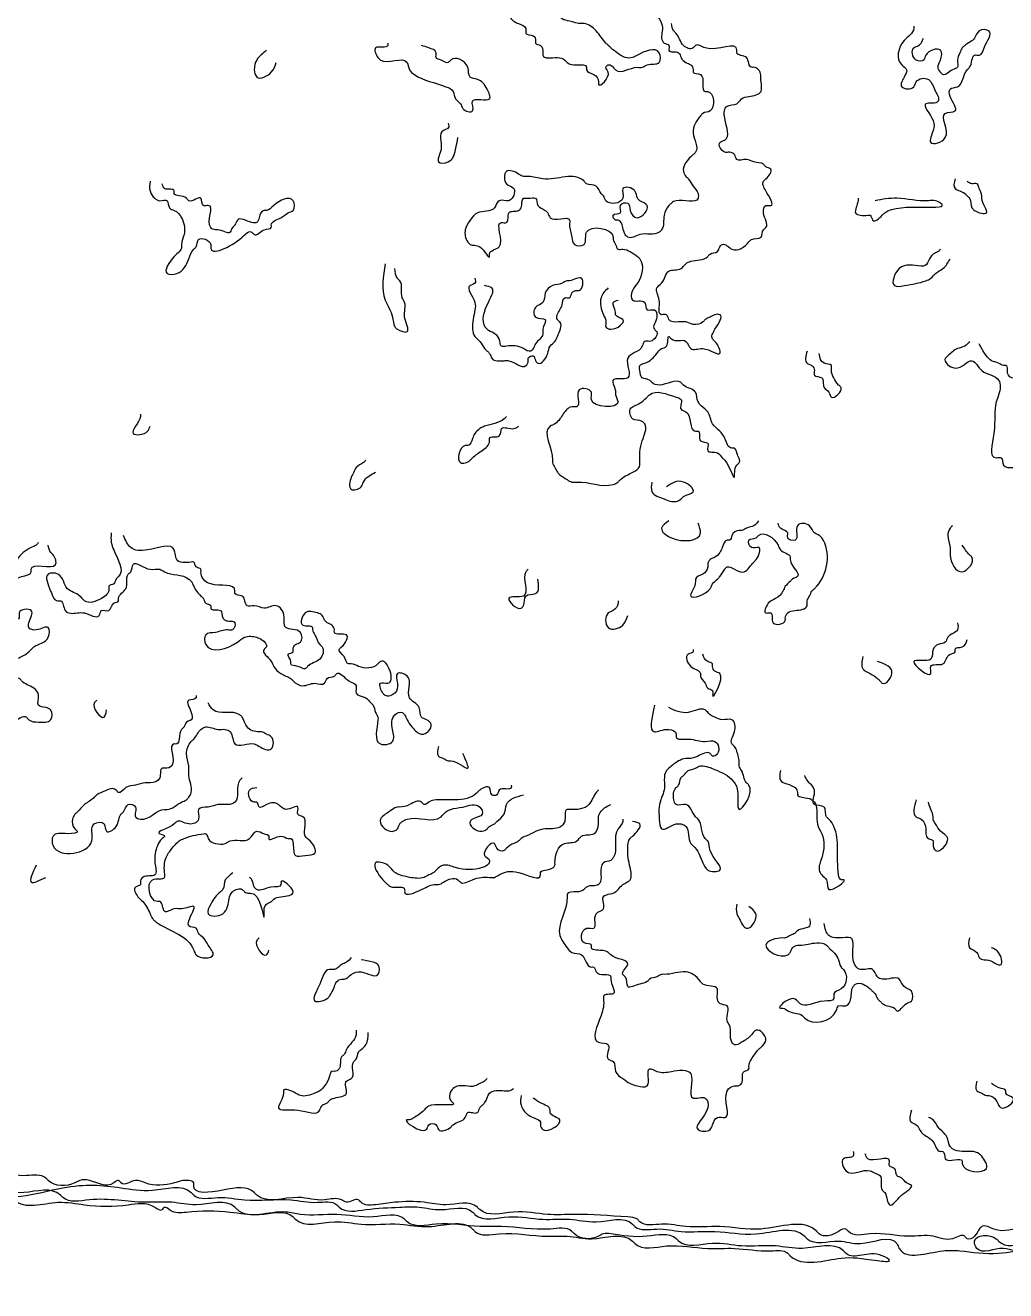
# Model space of a CAD drawing. Header units: metres. Extents: x 0 to 100, y 0 to 141.
# Drawn here: x 75.34 to 85.45, y 53.09 to 66.13 of the extents above; entities that cross this region are included whole.
import ezdxf

# ---------------------------------------------------------------- set-up
doc = ezdxf.new("R2010")
doc.units = ezdxf.units.M

msp = doc.modelspace()

# ---------------------------------------------------------------- linework, layer by layer
for points in [[(80.175, 66.725), (80.175, 66.6), (80.2, 66.525), (80.225, 66.3), (80.3, 66.3), (80.325, 66.25), (80.35, 66.2), (80.375, 66.175), (80.425, 66.15), (80.5, 66.1), (80.5, 66.05), (80.575, 66.025), (80.6, 65.975), (80.6, 65.95), (80.65, 65.925), (80.675, 65.85), (80.675, 65.825), (80.825, 65.8), (80.9, 65.775), (80.925, 65.75), (81.025, 65.725), (81.125, 65.7), (81.125, 65.675), (81.2, 65.625), (81.25, 65.55), (81.25, 65.525), (81.35, 65.65), (81.325, 65.7), (81.35, 65.725), (81.425, 65.675), (81.65, 65.7), (81.7, 65.7), (81.75, 65.725), (81.875, 65.75), (81.875, 65.85), (81.65, 65.825), (81.6, 65.8), (81.525, 65.8), (81.475, 65.825), (81.35, 65.925), (81.325, 65.95), (81.225, 66.075), (81.1, 66.15), (81.075, 66.15), (80.95, 66.175), (80.875, 66.2), (80.85, 66.225), (80.825, 66.275), (80.775, 66.35), (80.775, 66.375), (80.75, 66.45), (80.725, 66.5), (80.625, 66.5), (80.6, 66.4), (80.45, 66.425), (80.4, 66.425), (80.375, 66.6), (80.35, 66.65), (80.325, 66.675), (80.3, 66.7)], [(81.9, 66.35), (81.9, 66.325), (81.85, 66.3), (81.9, 66.15), (81.9, 66), (81.925, 65.95), (81.975, 65.925), (81.975, 65.875), (82.075, 65.85), (82.1, 65.8), (82.15, 65.75), (82.2, 65.725), (82.225, 65.675), (82.225, 65.65), (82.3, 65.625), (82.35, 65.45), (82.375, 65.45), (82.4, 65.25), (82.325, 65.225), (82.3, 65.2), (82.225, 65.025), (82.25, 64.825), (82.225, 64.8), (82.125, 64.625), (82.15, 64.575), (82.175, 64.55), (82.225, 64.475), (82.275, 64.4), (82.275, 64.35), (82.05, 64.325), (82, 64.3), (81.975, 64.275), (81.925, 64.175), (81.9, 64.025), (81.875, 64), (81.675, 63.975), (81.55, 63.95), (81.525, 63.975), (81.5, 64.05), (81.45, 64.125), (81.425, 64.125), (81.4, 64.175), (81.475, 64.2), (81.475, 64.275), (81.55, 64.3), (81.575, 64.225), (81.65, 64.15), (81.75, 64.275), (81.675, 64.325), (81.65, 64.35), (81.625, 64.425), (81.5, 64.45), (81.5, 64.35), (81.325, 64.325), (81.3, 64.375), (81.275, 64.4), (81.225, 64.475), (81.125, 64.5), (81.1, 64.525), (80.675, 64.55), (80.525, 64.575), (80.475, 64.575), (80.425, 64.6), (80.3, 64.625), (80.3, 64.5), (80.375, 64.45), (80.325, 64.325), (80.225, 64.325), (80.175, 64.25), (80, 64.2), (79.925, 64.125), (79.875, 64.025), (79.9, 63.9), (79.925, 63.875), (80.025, 63.85), (80.125, 63.75), (80.125, 63.775), (80.225, 63.85), (80.25, 64.1), (80.3, 64.1), (80.325, 64.2), (80.425, 64.225), (80.45, 64.25), (80.475, 64.35), (80.525, 64.35), (80.6, 64.35), (80.625, 64.275), (80.7, 64.225), (80.725, 64.2), (80.75, 64.15), (80.95, 64.125), (80.95, 64.075), (80.975, 63.95), (81, 63.875), (81.1, 63.875), (81.125, 64), (81.4, 63.95), (81.4, 63.925), (81.425, 63.875), (81.45, 63.825), (81.5, 63.825), (81.575, 63.8), (81.65, 63.75), (81.675, 63.725), (81.65, 63.475), (81.6, 63.4), (81.6, 63.3), (81.725, 63.275), (81.75, 63.2), (81.825, 63.2), (81.85, 63.125), (81.825, 63), (81.85, 62.975), (81.825, 62.9), (81.775, 62.875), (81.725, 62.875), (81.7, 62.825), (81.55, 62.7), (81.55, 62.5), (81.4, 62.475), (81.425, 62.35), (81.425, 62.325), (81.45, 62.25), (81.175, 62.275), (81.175, 62.35), (81.05, 62.375), (81.025, 62.2), (80.975, 62.2), (80.925, 62.175), (80.85, 62.075), (80.8, 62.025), (80.75, 62), (80.775, 61.65), (80.775, 61.625), (80.8, 61.575), (80.825, 61.525), (80.85, 61.5), (80.925, 61.45), (80.975, 61.425), (81.025, 61.425), (81.4, 61.4), (81.45, 61.425), (81.475, 61.45), (81.55, 61.5), (81.675, 61.6), (81.675, 61.625), (81.7, 61.85), (81.725, 62.025), (81.7, 62.05), (81.6, 62.075), (81.575, 62.125), (81.575, 62.175), (81.65, 62.225), (81.75, 62.3), (81.775, 62.325), (82.05, 62.3), (82.1, 62.275), (82.1, 62.175), (82.15, 62.15), (82.25, 61.95), (82.275, 61.95), (82.3, 61.85), (82.375, 61.825), (82.375, 61.75), (82.475, 61.725), (82.525, 61.675), (82.55, 61.65), (82.65, 61.475), (82.675, 61.6), (82.7, 61.625), (82.675, 61.725), (82.65, 61.775), (82.625, 61.775), (82.55, 61.875), (82.5, 61.95), (82.425, 62.025), (82.375, 62.15), (82.35, 62.175), (82.275, 62.25), (82.25, 62.35), (82.125, 62.425), (82.1, 62.45), (81.875, 62.425), (81.8, 62.45), (81.775, 62.475), (81.7, 62.5), (81.675, 62.575), (81.675, 62.625), (81.725, 62.65), (81.85, 62.75), (81.9, 62.8), (81.95, 62.825), (81.975, 62.925), (82, 62.9), (82.15, 62.875), (82.2, 62.8), (82.325, 62.8), (82.5, 62.75), (82.45, 62.875), (82.425, 62.9), (82.45, 63), (82.5, 63.15), (82.45, 63.15), (82.4, 63.125), (82.35, 63.1), (82.325, 63.075), (82.225, 63.05), (82.15, 63.075), (82.075, 63.075), (81.975, 63.1), (81.95, 63.15), (81.9, 63.15), (81.875, 63.3), (81.85, 63.425), (81.9, 63.475), (81.975, 63.6), (82.1, 63.625), (82.15, 63.675), (82.2, 63.7), (82.375, 63.75), (82.4, 63.775), (82.475, 63.8), (82.5, 63.85), (82.525, 63.875), (82.625, 63.825), (82.8, 63.9), (82.825, 63.925), (82.925, 63.95), (82.95, 64.025), (82.975, 64.05), (82.95, 64.2), (82.975, 64.275), (83.025, 64.275), (82.975, 64.425), (82.95, 64.525), (82.975, 64.55), (83.025, 64.65), (82.975, 64.675), (82.95, 64.7), (82.85, 64.725), (82.775, 64.75), (82.675, 64.75), (82.65, 64.8), (82.6, 64.825), (82.55, 64.825), (82.5, 64.925), (82.55, 64.95), (82.55, 65.175), (82.575, 65.3), (82.675, 65.325), (82.725, 65.375), (82.8, 65.4), (82.925, 65.45), (82.925, 65.55), (82.9, 65.675), (82.85, 65.7), (82.825, 65.7), (82.775, 65.8), (82.675, 65.85), (82.675, 65.875), (82.35, 65.9), (82.25, 65.925), (82.225, 65.9), (82.125, 65.925), (82.05, 66.05), (82.025, 66.075), (82, 66.15)], [(84.5, 66.125), (84.5, 66.1), (84.4, 65.975), (84.375, 65.725), (84.425, 65.675), (84.4, 65.6), (84.375, 65.5), (84.5, 65.5), (84.525, 65.55), (84.65, 65.575), (84.675, 65.55), (84.725, 65.45), (84.75, 65.4), (84.75, 65.35), (84.625, 65.325), (84.7, 65.15), (84.7, 65.05), (84.675, 64.925), (84.825, 64.975), (84.825, 65.225), (84.925, 65.25), (84.875, 65.4), (84.875, 65.475), (84.95, 65.5), (85.05, 65.675), (85.075, 65.7), (85.1, 65.775), (85.125, 65.825), (85.175, 65.825), (85.225, 65.9), (85.275, 66.075), (85.175, 66.075), (85.125, 66), (85.025, 65.925), (85, 65.9), (84.975, 65.85), (84.95, 65.775), (84.95, 65.7), (84.9, 65.675), (84.8, 65.625), (84.775, 65.65), (84.75, 65.7), (84.775, 65.775), (84.775, 65.875), (84.625, 65.825), (84.6, 65.775), (84.525, 65.775), (84.5, 65.9), (84.55, 65.925), (84.575, 65.95), (84.6, 66)], [(77.825, 65.875), (77.725, 65.775), (77.7, 65.675), (77.725, 65.6), (77.875, 65.65), (77.925, 65.75)], [(79.075, 65.95), (79.075, 65.925), (78.95, 65.9), (78.975, 65.8), (79, 65.775), (79.275, 65.75), (79.3, 65.675), (79.35, 65.625), (79.675, 65.5), (79.75, 65.45), (79.775, 65.375), (79.825, 65.325), (79.85, 65.275), (79.95, 65.25), (79.95, 65.35), (80.125, 65.375), (80.1, 65.475), (80, 65.575), (79.925, 65.6), (79.9, 65.7), (79.725, 65.775), (79.7, 65.75), (79.625, 65.775), (79.575, 65.8), (79.575, 65.85), (79.5, 65.9), (79.425, 65.925)], [(79.7, 65.125), (79.7, 65.075), (79.65, 65.05), (79.625, 64.85), (79.6, 64.725), (79.7, 64.725), (79.775, 64.85), (79.8, 64.975)], [(76.625, 64.525), (76.625, 64.425), (76.675, 64.35), (76.725, 64.325), (76.8, 64.325), (76.825, 64.25), (76.875, 64.225), (76.95, 64.15), (76.975, 63.975), (76.95, 63.875), (76.95, 63.85), (76.875, 63.75), (76.8, 63.575), (76.9, 63.575), (77.025, 63.725), (77.075, 63.825), (77.1, 63.85), (77.125, 63.925), (77.25, 63.875), (77.25, 63.85), (77.575, 63.95), (77.675, 64), (77.7, 63.975), (77.8, 64.025), (77.875, 64.05), (77.875, 64.075), (77.975, 64.15), (78.05, 64.2), (78.1, 64.225), (78.1, 64.325), (77.9, 64.275), (77.825, 64.225), (77.8, 64.225), (77.75, 64.15), (77.725, 64.1), (77.675, 64.1), (77.525, 64.125), (77.5, 64.075), (77.475, 64.05), (77.45, 64), (77.325, 64.025), (77.3, 64.025), (77.25, 64.05), (77.225, 64.275), (77.175, 64.275), (77.15, 64.35), (77.025, 64.325), (77, 64.35), (76.925, 64.375), (76.875, 64.4), (76.875, 64.425), (76.775, 64.45), (76.75, 64.5)], [(84.925, 64.55), (84.925, 64.45), (84.975, 64.425), (85.025, 64.4), (85.05, 64.375), (85.075, 64.35), (85.1, 64.25), (85.125, 64.225), (85.25, 64.2), (85.2, 64.35), (85.2, 64.375), (85.175, 64.45), (85.15, 64.5), (85.1, 64.5), (85.05, 64.525)], [(83.925, 64.35), (83.925, 64.325), (83.9, 64.2), (84.025, 64.175), (84.05, 64.175), (84.075, 64.125), (84.175, 64.175), (84.2, 64.2), (84.775, 64.3), (84.725, 64.325), (84.65, 64.325), (84.325, 64.35), (84.1, 64.325)], [(84.775, 63.825), (84.75, 63.8), (84.7, 63.775), (84.6, 63.65), (84.575, 63.65), (84.35, 63.625), (84.3, 63.45), (84.4, 63.45), (84.625, 63.5), (84.675, 63.525), (84.725, 63.575), (84.8, 63.625), (84.875, 63.725)], [(79.05, 63.675), (79.05, 63.3), (79.125, 63.125), (79.15, 63.025), (79.175, 63), (79.275, 62.975), (79.25, 63.125), (79.25, 63.275), (79.225, 63.325), (79.2, 63.5), (79.175, 63.525), (79.15, 63.625)], [(79.975, 63.525), (79.975, 63.475), (79.925, 63.45), (79.975, 63.275), (79.975, 63.2), (79.95, 63), (79.975, 62.925), (80.025, 62.875), (80.075, 62.8), (80.1, 62.775), (80.125, 62.75), (80.15, 62.7), (80.275, 62.675), (80.325, 62.675), (80.5, 62.625), (80.525, 62.675), (80.525, 62.7), (80.575, 62.725), (80.6, 62.675), (80.625, 62.65), (80.725, 62.75), (80.75, 62.825), (80.8, 62.875), (80.825, 62.925), (80.85, 63.075), (80.825, 63.1), (80.85, 63.2), (80.875, 63.25), (80.9, 63.325), (80.95, 63.325), (80.975, 63.375), (81.025, 63.4), (81.05, 63.4), (81.075, 63.525), (80.95, 63.5), (80.925, 63.5), (80.875, 63.475), (80.775, 63.45), (80.7, 63.375), (80.675, 63.275), (80.6, 63.225), (80.6, 63.125), (80.7, 63.1), (80.675, 63), (80.675, 62.95), (80.6, 62.85), (80.575, 62.8), (80.55, 62.775), (80.475, 62.8), (80.3, 62.825), (80.25, 62.825), (80.225, 62.9), (80.1, 63), (80.1, 63.25), (80.15, 63.425), (80.075, 63.45)], [(81.35, 63.425), (81.3, 63.375), (81.275, 63.325), (81.3, 63.15), (81.325, 63.075), (81.325, 63.025), (81.375, 63), (81.5, 63.1), (81.425, 63.15), (81.425, 63.175), (81.4, 63.275), (81.45, 63.3)], [(85.075, 62.875), (85.025, 62.825), (84.95, 62.8), (84.85, 62.725), (84.825, 62.7), (84.925, 62.6), (85.1, 62.675), (85.2, 62.575), (85.3, 62.525), (85.375, 62.475), (85.375, 62.325), (85.35, 62.25), (85.325, 61.925), (85.35, 61.675), (85.4, 61.675), (85.425, 61.6), (85.525, 61.575), (85.55, 61.575), (85.725, 61.55), (85.85, 61.525), (85.85, 61.575), (85.95, 61.6), (86.05, 61.625), (86.075, 61.675), (86.1, 61.675), (86.3, 61.725), (86.25, 61.825), (86.225, 61.85), (86.2, 62.3), (86.125, 62.425), (86.1, 62.425), (85.975, 62.525), (85.75, 62.55), (85.575, 62.525), (85.55, 62.5), (85.475, 62.525), (85.45, 62.625), (85.425, 62.625), (85.375, 62.65), (85.3, 62.675), (85.25, 62.725), (85.2, 62.8), (85.175, 62.85)], [(83.4, 62.775), (83.4, 62.65), (83.45, 62.625), (83.475, 62.575), (83.475, 62.525), (83.55, 62.5), (83.575, 62.4), (83.625, 62.35), (83.65, 62.3), (83.75, 62.4), (83.725, 62.425), (83.675, 62.5), (83.65, 62.575), (83.65, 62.625), (83.575, 62.65), (83.525, 62.75)], [(76.525, 62.125), (76.525, 62.1), (76.45, 61.925), (76.6, 61.95), (76.625, 62)], [(80.3, 62.1), (80.275, 62.075), (80.075, 62), (80.025, 61.975), (79.975, 61.925), (79.95, 61.875), (79.9, 61.8), (79.875, 61.8), (79.825, 61.625), (79.925, 61.65), (79.95, 61.675), (80.05, 61.75), (80.125, 61.85), (80.125, 61.875), (80.225, 61.9), (80.25, 61.975), (80.375, 61.975), (80.425, 62)], [(78.85, 61.65), (78.825, 61.625), (78.75, 61.575), (78.725, 61.525), (78.7, 61.475), (78.7, 61.35), (78.8, 61.375), (78.825, 61.425), (78.95, 61.525)], [(81.8, 61.425), (81.8, 61.325), (81.925, 61.25), (82.05, 61.225), (82.1, 61.25), (82.125, 61.275), (82.225, 61.325), (82.125, 61.425), (81.95, 61.375)], [(81.975, 61.025), (81.9, 60.95), (82, 60.85), (82.3, 60.9), (82.275, 61)], [(82.9, 61.025), (82.85, 60.975), (82.775, 60.95), (82.725, 60.925), (82.7, 60.925), (82.625, 60.875), (82.6, 60.825), (82.575, 60.825), (82.525, 60.75), (82.5, 60.7), (82.45, 60.65), (82.4, 60.625), (82.375, 60.575), (82.375, 60.55), (82.325, 60.475), (82.25, 60.425), (82.25, 60.4), (82.2, 60.25), (82.4, 60.325), (82.425, 60.375), (82.475, 60.425), (82.5, 60.45), (82.55, 60.525), (82.575, 60.55), (82.65, 60.525), (82.75, 60.5), (82.85, 60.6), (82.875, 60.625), (82.9, 60.75), (82.825, 60.75), (82.8, 60.825), (82.875, 60.85), (82.9, 60.875), (83.1, 60.775), (83.125, 60.725), (83.225, 60.65), (83.225, 60.625), (83.3, 60.45), (83.25, 60.425), (83.225, 60.4), (83.175, 60.35), (83.15, 60.3), (83.075, 60.225), (83, 60.175), (82.975, 60.075), (83.025, 60.075), (83.05, 59.975), (83.175, 60), (83.175, 60.025), (83.2, 60.075), (83.275, 60.1), (83.4, 60.15), (83.4, 60.2), (83.425, 60.25), (83.45, 60.3), (83.475, 60.325), (83.5, 60.35), (83.55, 60.85), (83.525, 60.875), (83.475, 60.9), (83.425, 60.975), (83.3, 60.975), (83.275, 60.825), (83.2, 60.85), (83.2, 60.9), (83.125, 60.95), (83.1, 61)], [(84.9, 60.975), (84.875, 60.95), (84.85, 60.875), (84.875, 60.75), (84.875, 60.675), (85, 60.5), (85.1, 60.65), (85.075, 60.675), (85, 60.775)], [(75.475, 60.8), (75.45, 60.775), (75.4, 60.75), (75.25, 60.625), (75.2, 60.575), (75.1, 60.55), (75.15, 60.45), (75.175, 60.425), (75.3, 60.45), (75.4, 60.5), (75.4, 60.525), (75.65, 60.575), (75.625, 60.675), (75.6, 60.7), (75.575, 60.775)], [(76.225, 60.9), (76.225, 60.8), (76.25, 60.725), (76.3, 60.45), (76.275, 60.425), (76.25, 60.375), (76.2, 60.35), (76.2, 60.325), (76.125, 60.225), (75.95, 60.2), (75.9, 60.25), (75.775, 60.325), (75.675, 60.475), (75.575, 60.475), (75.6, 60.3), (75.675, 60.2), (75.7, 60.2), (75.75, 60.1), (75.875, 60.075), (75.95, 60.075), (76.1, 60.05), (76.125, 60.1), (76.2, 60.1), (76.25, 60.175), (76.3, 60.2), (76.3, 60.225), (76.375, 60.325), (76.4, 60.475), (76.425, 60.5), (76.45, 60.575), (76.625, 60.525), (76.725, 60.525), (76.775, 60.5), (77.025, 60.425), (77.05, 60.4), (77.075, 60.35), (77.15, 60.25), (77.175, 60.225), (77.2, 60.175), (77.25, 60.15), (77.25, 60.125), (77.35, 60.1), (77.375, 60.025), (77.4, 60), (77.5, 59.975), (77.475, 59.9), (77.425, 59.9), (77.3, 59.875), (77.2, 59.85), (77.2, 59.75), (77.525, 59.775), (77.6, 59.825), (77.725, 59.825), (77.775, 59.8), (77.825, 59.725), (77.8, 59.7), (77.875, 59.575), (77.9, 59.525), (77.975, 59.45), (78.025, 59.425), (78.075, 59.4), (78.1, 59.375), (78.2, 59.325), (78.325, 59.35), (78.425, 59.35), (78.45, 59.4), (78.525, 59.425), (78.55, 59.45), (78.675, 59.375), (78.75, 59.325), (78.75, 59.25), (78.85, 59.2), (78.9, 59.15), (78.925, 59.125), (78.95, 59.05), (78.975, 59), (78.975, 58.975), (79, 58.725), (79.125, 58.75), (79.125, 58.875), (79.15, 59.025), (79.225, 59.05), (79.25, 59.025), (79.275, 58.975), (79.325, 58.9), (79.375, 58.85), (79.425, 58.825), (79.525, 58.925), (79.475, 58.975), (79.425, 59), (79.4, 59.1), (79.3, 59.2), (79.275, 59.425), (79.175, 59.45), (79.175, 59.35), (79.15, 59.25), (79.05, 59.225), (79.025, 59.25), (79, 59.3), (79, 59.35), (79.075, 59.35), (79.1, 59.475), (79, 59.575), (78.975, 59.55), (78.775, 59.525), (78.7, 59.55), (78.675, 59.55), (78.625, 59.625), (78.575, 59.7), (78.6, 59.725), (78.65, 59.85), (78.525, 59.875), (78.525, 59.9), (78.5, 59.95), (78.45, 59.975), (78.425, 60), (78.4, 60.05), (78.35, 60.075), (78.225, 60.075), (78.2, 59.95), (78.3, 59.925), (78.3, 59.9), (78.325, 59.85), (78.375, 59.75), (78.4, 59.725), (78.375, 59.6), (78.25, 59.525), (78.225, 59.5), (78.15, 59.525), (78.075, 59.55), (78.075, 59.575), (78.05, 59.65), (78.1, 59.675), (78.1, 59.7), (78.125, 59.75), (78.175, 59.775), (78.175, 59.875), (78.025, 59.925), (78, 60.075), (77.925, 60.15), (77.8, 60.125), (77.7, 60.15), (77.625, 60.15), (77.575, 60.25), (77.5, 60.275), (77.5, 60.3), (77.25, 60.375), (77.15, 60.5), (77.15, 60.525), (77.1, 60.55), (77.075, 60.6), (77.05, 60.6), (76.9, 60.625), (76.875, 60.725), (76.6, 60.725), (76.425, 60.75), (76.35, 60.875)], [(80.525, 60.525), (80.5, 60.5), (80.475, 60.25), (80.325, 60.225), (80.45, 60.125), (80.475, 60.15), (80.5, 60.25), (80.6, 60.275), (80.625, 60.425)], [(81.45, 60.2), (81.45, 60.175), (81.4, 60.1), (81.35, 60.075), (81.35, 59.925), (81.5, 59.95), (81.55, 60.05)], [(74.925, 60.125), (74.925, 60.025), (74.95, 59.925), (74.9, 59.9), (74.9, 59.7), (74.85, 59.675), (74.825, 59.625), (74.825, 59.4), (74.875, 59.375), (74.9, 59.3), (74.875, 59.275), (74.85, 59.225), (74.725, 59.075), (74.725, 59.05), (74.65, 59.025), (74.8, 58.925), (74.975, 59.1), (75.1, 59.075), (75.05, 58.925), (74.975, 58.8), (74.95, 58.8), (74.85, 58.75), (74.825, 58.65), (74.8, 58.625), (74.625, 58.6), (74.575, 58.475), (74.625, 58.475), (74.65, 58.4), (74.825, 58.475), (74.875, 58.475), (74.925, 58.55), (74.975, 58.575), (74.975, 58.625), (75.025, 58.65), (75.125, 58.725), (75.175, 58.8), (75.175, 58.85), (75.225, 58.95), (75.35, 59), (75.375, 58.975), (75.475, 58.95), (75.6, 58.975), (75.6, 59.075), (75.55, 59.1), (75.475, 59.125), (75.475, 59.225), (75.425, 59.3), (75.3, 59.375), (75.275, 59.4), (75.175, 59.425), (75.225, 59.525), (75.225, 59.55), (75.25, 59.6), (75.3, 59.625), (75.4, 59.7), (75.425, 59.725), (75.475, 59.75), (75.575, 59.825), (75.575, 59.925), (75.45, 59.9), (75.375, 59.925), (75.375, 59.975), (75.4, 60.1), (75.275, 60.075), (75.275, 60.025), (75.225, 60), (75.15, 59.975), (75.125, 60), (75.075, 60.05), (75.05, 60.1)], [(84.95, 59.975), (84.95, 59.9), (84.85, 59.825), (84.825, 59.775), (84.75, 59.75), (84.7, 59.7), (84.675, 59.6), (84.5, 59.575), (84.675, 59.45), (84.675, 59.525), (84.8, 59.55), (84.875, 59.65), (84.925, 59.675), (84.925, 59.7), (85, 59.725), (85.05, 59.8)], [(82.225, 59.7), (82.225, 59.675), (82.175, 59.65), (82.2, 59.525), (82.3, 59.45), (82.3, 59.425), (82.35, 59.35), (82.375, 59.3), (82.425, 59.275), (82.425, 59.225), (82.5, 59.45), (82.45, 59.475), (82.425, 59.525), (82.425, 59.55), (82.375, 59.575), (82.325, 59.65)], [(83.975, 59.625), (83.975, 59.5), (84.05, 59.45), (84.125, 59.4), (84.15, 59.375), (84.175, 59.35), (84.275, 59.45), (84.125, 59.575)], [(77.1, 59.225), (77.1, 59.2), (77.025, 59.175), (77.05, 59.05), (77.05, 58.975), (77, 58.95), (76.975, 58.9), (76.95, 58.875), (76.925, 58.775), (76.9, 58.725), (76.875, 58.725), (76.85, 58.5), (76.775, 58.475), (76.75, 58.475), (76.725, 58.375), (76.625, 58.325), (76.575, 58.325), (76.475, 58.3), (76.375, 58.275), (76.3, 58.225), (76.275, 58.25), (76.125, 58.225), (76.075, 58.2), (76.05, 58.175), (75.95, 58.1), (75.875, 58.025), (75.85, 58), (75.825, 57.95), (75.85, 57.85), (75.875, 57.825), (75.775, 57.8), (75.625, 57.775), (75.625, 57.675), (76.025, 57.725), (76.05, 57.9), (76.15, 57.9), (76.175, 57.825), (76.275, 57.875), (76.325, 58), (76.35, 58.025), (76.4, 58.1), (76.475, 58.075), (76.475, 57.975), (76.525, 57.95), (76.775, 58.05), (76.8, 58.05), (76.95, 58.125), (77, 58.15), (77.025, 58.175), (77.05, 58.225), (77.025, 58.4), (77.025, 58.5), (77, 58.625), (77.05, 58.75), (77.075, 58.775), (77.15, 58.875), (77.2, 58.9), (77.325, 58.875), (77.4, 58.875), (77.45, 58.85), (77.5, 58.725), (77.7, 58.725), (77.75, 58.7), (77.875, 58.675), (77.875, 58.8), (77.825, 58.825), (77.775, 58.85), (77.75, 58.85), (77.625, 58.9), (77.575, 59), (77.55, 59.025), (77.275, 59.075), (77.225, 59.15)], [(76.075, 59.175), (76.05, 59.15), (76.15, 59), (76.175, 59.075)], [(81.825, 59.125), (81.825, 58.85), (81.975, 58.875), (82.05, 58.825), (82.05, 58.8), (82.175, 58.775), (82.35, 58.75), (82.45, 58.75), (82.475, 58.625), (82.425, 58.6), (82.4, 58.625), (82.275, 58.6), (82.175, 58.575), (82.15, 58.575), (82.075, 58.55), (81.975, 58.475), (81.95, 58.45), (81.925, 58.25), (81.9, 58.175), (81.875, 58.075), (81.875, 57.95), (81.9, 57.85), (82.05, 57.9), (82.1, 57.9), (82.15, 57.875), (82.2, 57.7), (82.225, 57.675), (82.325, 57.5), (82.375, 57.425), (82.5, 57.425), (82.4, 57.625), (82.375, 57.725), (82.35, 57.75), (82.275, 57.95), (82.25, 57.975), (82.15, 58.1), (82.05, 58.1), (82.025, 58.15), (82.05, 58.275), (82.075, 58.3), (82.1, 58.375), (82.125, 58.4), (82.175, 58.45), (82.25, 58.475), (82.3, 58.5), (82.325, 58.5), (82.475, 58.45), (82.575, 58.4), (82.65, 58.325), (82.675, 58.275), (82.7, 58.05), (82.8, 58.3), (82.775, 58.325), (82.725, 58.45), (82.7, 58.5), (82.7, 58.525), (82.675, 58.65), (82.65, 58.7), (82.625, 58.725), (82.65, 58.85), (82.625, 58.975), (82.525, 58.975), (82.45, 59), (82.4, 59.025), (82.35, 59.075), (82.175, 59.05), (81.975, 59.1)], [(79.6, 58.7), (79.6, 58.6), (79.65, 58.575), (79.7, 58.55), (79.725, 58.55), (79.9, 58.475), (79.85, 58.625)], [(83.125, 58.45), (83.125, 58.35), (83.275, 58.275), (83.3, 58.225), (83.3, 58.2), (83.35, 58.175), (83.45, 58.15), (83.475, 58.125), (83.5, 57.95), (83.525, 57.85), (83.55, 57.8), (83.55, 57.55), (83.525, 57.425), (83.55, 57.375), (83.6, 57.325), (83.625, 57.225), (83.775, 57.325), (83.75, 57.325), (83.725, 57.375), (83.675, 57.875), (83.625, 57.95), (83.6, 57.975), (83.575, 58.075), (83.475, 58.1), (83.475, 58.25), (83.4, 58.35), (83.375, 58.4)], [(77.575, 58.375), (77.55, 58.35), (77.5, 58.125), (77.425, 58.1), (77.325, 58.1), (77.225, 58.075), (77.125, 58.05), (77.125, 57.95), (77.025, 57.9), (76.9, 57.925), (76.875, 57.9), (76.725, 57.8), (76.775, 57.775), (76.75, 57.75), (76.7, 57.675), (76.675, 57.5), (76.675, 57.375), (76.55, 57.35), (76.525, 57.3), (76.525, 57.275), (76.475, 57.25), (76.5, 57.15), (76.55, 57.1), (76.625, 56.975), (76.65, 56.925), (76.675, 56.9), (76.75, 56.85), (76.975, 56.725), (77.05, 56.65), (77.075, 56.6), (77.1, 56.55), (77.275, 56.55), (77.225, 56.65), (77.175, 56.725), (77.125, 56.775), (77.1, 56.825), (77.025, 56.85), (77.025, 56.9), (77.075, 57.05), (76.95, 57.025), (76.875, 57.025), (76.775, 57), (76.725, 57.1), (76.7, 57.1), (76.65, 57.325), (76.775, 57.35), (76.775, 57.4), (76.8, 57.575), (76.875, 57.675), (76.925, 57.725), (76.975, 57.75), (77.175, 57.8), (77.2, 57.8), (77.225, 57.75), (77.3, 57.7), (77.4, 57.7), (77.45, 57.725), (77.65, 57.75), (77.725, 57.825), (77.8, 57.8), (77.85, 57.775), (77.85, 57.75), (77.975, 57.775), (78.05, 57.75), (78.075, 57.75), (78.1, 57.7), (78.125, 57.575), (78.225, 57.575), (78.325, 57.6), (78.275, 57.725), (78.225, 57.775), (78.2, 57.975), (78.15, 58), (78.15, 58.075), (78.025, 58.05), (77.95, 58.1), (77.825, 58.1), (77.75, 58.075), (77.725, 58.125), (77.7, 58.125), (77.65, 58.25), (77.725, 58.275)], [(81.25, 58.25), (81.225, 58.225), (81.15, 58.1), (80.95, 58.05), (80.925, 58.05), (80.9, 57.925), (80.775, 57.85), (80.7, 57.85), (80.5, 57.775), (80.45, 57.75), (80.425, 57.725), (80.375, 57.7), (80.3, 57.65), (80.275, 57.625), (80.2, 57.65), (80.175, 57.7), (80.075, 57.575), (80.125, 57.525), (80.1, 57.475), (80.05, 57.45), (79.775, 57.45), (79.65, 57.475), (79.575, 57.425), (79.55, 57.4), (79.5, 57.375), (79.45, 57.35), (79.3, 57.35), (79.2, 57.375), (79.15, 57.4), (79.075, 57.475), (78.95, 57.5), (79.025, 57.325), (79.05, 57.3), (79.075, 57.275), (79.125, 57.25), (79.25, 57.225), (79.25, 57.2), (79.425, 57.225), (79.575, 57.275), (79.6, 57.275), (79.65, 57.3), (79.8, 57.325), (79.825, 57.3), (79.95, 57.325), (80.125, 57.35), (80.175, 57.35), (80.225, 57.375), (80.425, 57.4), (80.65, 57.375), (80.65, 57.4), (80.7, 57.425), (80.8, 57.475), (80.8, 57.5), (80.9, 57.7), (81.025, 57.725), (81.075, 57.775), (81.2, 57.8), (81.25, 57.9), (81.25, 57.975), (81.325, 58.075), (81.375, 58.1)], [(80.35, 58.3), (80.35, 58.275), (80.225, 58.25), (80.2, 58.2), (80.15, 58.2), (80.125, 58.275), (80.025, 58.25), (80, 58.225), (79.925, 58.175), (79.675, 58.15), (79.6, 58.15), (79.5, 58.125), (79.45, 58.1), (79.425, 58.125), (79.3, 58.1), (79.2, 58.075), (79.175, 58.075), (79.125, 58.05), (79.05, 58), (79, 57.95), (79.1, 57.825), (79.175, 57.85), (79.2, 57.9), (79.225, 57.925), (79.275, 57.95), (79.625, 57.975), (79.675, 58.025), (79.725, 58.05), (79.85, 58.075), (80.025, 58.075), (80.05, 58), (79.95, 57.95), (79.925, 57.925), (80.025, 57.825), (80.1, 57.85), (80.125, 57.875), (80.175, 57.9), (80.2, 57.925), (80.275, 58), (80.3, 58.1), (80.475, 58.2)], [(84.525, 58.15), (84.525, 57.975), (84.575, 57.95), (84.625, 57.85), (84.625, 57.8), (84.65, 57.75), (84.7, 57.725), (84.7, 57.7), (84.725, 57.625), (84.85, 57.75), (84.775, 57.825), (84.725, 57.9), (84.7, 57.95), (84.7, 57.975), (84.675, 58.05), (84.65, 58.125)], [(81.5, 57.95), (81.5, 57.925), (81.45, 57.85), (81.4, 57.55), (81.375, 57.525), (81.3, 57.5), (81.275, 57.45), (81.275, 57.35), (81.25, 57.275), (81.125, 57.25), (81.1, 57.225), (81.025, 57.2), (80.925, 57.175), (80.925, 57.15), (80.85, 56.75), (80.925, 56.625), (80.975, 56.575), (81.075, 56.55), (81.175, 56.425), (81.2, 56.425), (81.225, 56.375), (81.375, 56.325), (81.375, 56.3), (81.4, 56.15), (81.3, 56.125), (81.3, 56.1), (81.275, 55.925), (81.25, 55.65), (81.35, 55.625), (81.35, 55.475), (81.4, 55.45), (81.425, 55.35), (81.5, 55.275), (81.575, 55.225), (81.65, 55.2), (81.75, 55.2), (81.775, 55.375), (81.85, 55.35), (82, 55.35), (82.2, 55.325), (82.225, 55.075), (82.35, 55.075), (82.375, 54.975), (82.275, 54.75), (82.4, 54.75), (82.425, 54.8), (82.475, 54.875), (82.55, 54.875), (82.575, 55.15), (82.65, 55.2), (82.675, 55.2), (82.725, 55.225), (82.75, 55.35), (82.8, 55.375), (82.8, 55.4), (82.825, 55.475), (82.9, 55.575), (82.925, 55.6), (82.975, 55.675), (82.875, 55.775), (82.825, 55.725), (82.725, 55.65), (82.65, 55.625), (82.625, 55.65), (82.6, 55.825), (82.575, 55.875), (82.575, 56.025), (82.5, 56.05), (82.475, 56.15), (82.475, 56.2), (82.325, 56.25), (82.3, 56.275), (82.225, 56.35), (82.15, 56.375), (81.925, 56.35), (81.9, 56.35), (81.85, 56.325), (81.775, 56.3), (81.75, 56.275), (81.675, 56.25), (81.55, 56.225), (81.525, 56.325), (81.5, 56.35), (81.55, 56.45), (81.375, 56.55), (81.35, 56.575), (81.225, 56.6), (81.175, 56.625), (81.175, 56.65), (81.1, 56.675), (81.125, 56.825), (81.2, 56.825), (81.225, 56.975), (81.3, 57.025), (81.3, 57.15), (81.35, 57.175), (81.425, 57.2), (81.45, 57.225), (81.5, 57.275), (81.575, 57.325), (81.575, 57.45), (81.55, 57.65), (81.575, 57.75), (81.6, 57.775), (81.675, 57.9), (81.6, 57.925)], [(75.45, 57.475), (75.4, 57.3), (75.55, 57.35)], [(77.475, 57.4), (77.425, 57.35), (77.4, 57.325), (77.375, 57.225), (77.35, 57.2), (77.25, 57.075), (77.225, 56.975), (77.375, 56.975), (77.425, 57.05), (77.475, 57.2), (77.575, 57.225), (77.6, 57.2), (77.7, 57.175), (77.8, 56.95), (77.8, 56.975), (77.825, 57.075), (77.875, 57.1), (77.9, 57.125), (77.975, 57.15), (78.1, 57.2), (77.975, 57.3), (77.975, 57.275), (77.875, 57.25), (77.725, 57.225), (77.7, 57.25), (77.675, 57.325), (77.65, 57.35)], [(82.675, 57.075), (82.675, 56.975), (82.7, 56.925), (82.775, 56.825), (82.875, 56.95), (82.8, 57.05)], [(66.15, 56.875), (66.125, 56.85), (66.15, 56.65), (66.175, 56.375), (66.175, 56.275), (66.275, 56.125), (66.25, 55.95), (66.275, 55.925), (66.3, 55.725), (66.325, 55.575), (66.325, 55.425), (66.35, 55.275), (66.375, 55.075), (66.4, 55.05), (66.425, 54.9), (66.45, 54.7), (66.45, 54.425), (66.5, 54.4), (66.525, 54.225), (66.525, 54), (66.55, 53.825), (66.575, 53.525), (66.6, 53.5), (66.625, 53.275), (66.65, 53), (66.65, 52.725), (66.675, 52.4), (66.7, 52.025), (66.725, 52), (66.75, 51.525), (66.775, 51.45), (66.775, 51.275), (66.8, 51.075), (66.825, 50.875), (66.85, 50.85), (66.875, 50.625), (66.9, 50.475), (66.9, 50.45), (66.95, 50.425), (66.975, 50.35), (66.95, 50.325), (66.975, 50.15), (67, 49.825), (67, 49.625), (67.025, 49.2), (67.05, 48.85), (67.075, 48.825), (67.1, 48.325), (67.125, 47.675), (67.125, 47.1), (67.15, 47.05), (67.125, 47), (67.15, 46.975), (67.175, 46.45), (67.2, 46.1), (67.2, 45.8), (67.225, 45.375), (67.25, 44.95), (67.275, 44.925), (67.3, 44.4), (67.325, 44.05), (67.325, 43.775), (67.35, 43.4), (67.4, 43.3), (67.425, 43.3), (67.4, 43.425), (67.375, 43.475), (67.375, 43.775), (67.35, 44.1), (67.325, 44.425), (67.3, 44.45), (67.275, 44.975), (67.25, 45.4), (67.25, 45.8), (67.225, 46.2), (67.2, 46.55), (67.175, 46.575), (67.15, 47.125), (67.125, 47.725), (67.125, 48.35), (67.1, 48.85), (67.075, 49.2), (67.05, 49.225), (67.025, 49.65), (67, 49.875), (67, 50.225), (66.975, 50.275), (67, 50.375), (67.025, 50.4), (67.175, 50.375), (67.575, 50.35), (67.675, 50.35), (67.775, 50.325), (67.775, 50.275), (67.75, 50.275), (67.775, 50.225), (67.7, 50.125), (67.675, 50.1), (67.625, 50.025), (67.6, 49.975), (67.6, 49.925), (67.575, 49.8), (67.55, 49.25), (67.525, 49.225), (67.5, 48.6), (67.475, 47.85), (67.475, 47.55), (67.45, 47.425), (67.475, 47), (67.45, 46.975), (67.425, 46.175), (67.4, 45.6), (67.4, 45.225), (67.375, 44.4), (67.4, 44.175), (67.425, 44.15), (67.45, 44.125), (67.425, 44.375), (67.425, 44.525), (67.5, 44.55), (67.575, 44.5), (67.65, 44.425), (67.725, 44.4), (67.75, 44.375), (67.775, 44.35), (67.925, 44.225), (67.95, 44.175), (67.95, 44.15), (67.975, 44.025), (68, 43.95), (68.025, 43.925), (68, 43.875), (67.975, 43.85), (68, 43.825), (67.975, 43.725), (67.95, 43.65), (67.95, 43.625), (67.85, 43.6), (67.8, 43.5), (67.775, 43.5), (67.7, 43.45), (67.675, 43.4), (67.65, 43.375), (67.675, 43.35), (67.7, 43.4), (67.725, 43.425), (67.8, 43.475), (67.9, 43.525), (67.925, 43.525), (67.975, 43.55), (68, 43.6), (68.025, 43.625), (68.05, 43.7), (68.025, 43.85), (68.05, 43.875), (68.025, 43.975), (68, 44.125), (68, 44.225), (67.975, 44.3), (67.9, 44.325), (67.9, 44.35), (67.85, 44.425), (67.775, 44.475), (67.75, 44.45), (67.6, 44.525), (67.55, 44.55), (67.5, 44.55), (67.475, 44.625), (67.45, 45.5), (67.475, 45.525), (67.5, 46.15), (67.525, 46.95), (67.525, 47.425), (67.55, 47.775), (67.575, 48.525), (67.6, 48.55), (67.625, 49.175), (67.65, 49.725), (67.65, 49.825), (67.675, 49.875), (67.7, 49.925), (67.75, 49.975), (67.8, 50.05), (67.875, 50.15), (68.275, 50.15), (68.65, 50.125), (68.9, 50.1), (68.925, 50.075), (69.375, 50.05), (69.625, 50.025), (69.95, 50.025), (70.425, 50), (70.7, 49.975), (70.725, 50), (70.925, 49.975), (71.175, 49.95), (71.2, 49.925), (71.675, 49.9), (72.125, 49.875), (72.375, 49.875), (72.425, 49.8), (72.45, 49.85), (72.4, 49.9), (72.35, 49.925), (71.95, 49.95), (71.925, 49.975), (71.375, 50), (70.9, 50.025), (70.8, 50.025), (70.625, 50.05), (70.15, 50.075), (70.125, 50.1), (69.8, 50.125), (69.425, 50.15), (69.175, 50.15), (68.75, 50.175), (68.375, 50.2), (68.35, 50.225), (67.875, 50.25), (67.825, 50.275), (67.825, 50.325), (68.125, 50.35), (68.575, 50.325), (68.6, 50.3), (69.025, 50.275), (69.35, 50.25), (69.55, 50.25), (69.8, 50.225), (70.25, 50.2), (70.275, 50.175), (70.75, 50.15), (70.975, 50.125), (71.4, 50.125), (71.825, 50.1), (72.175, 50.075), (72.2, 50.05), (72.625, 50.025), (73, 50), (73.3, 50), (73.7, 49.975), (74, 49.95), (74.025, 49.925), (74.5, 49.9), (74.825, 49.875), (75.175, 49.875), (75.625, 49.85), (76.025, 49.825), (76.05, 49.8), (76.55, 49.775), (77.05, 49.75), (77.3, 49.75), (77.675, 49.725), (78.1, 49.7), (78.125, 49.675), (78.425, 49.65), (78.775, 49.625), (79.05, 49.625), (79.45, 49.6), (79.775, 49.575), (79.8, 49.55), (80.225, 49.525), (80.625, 49.5), (80.875, 49.5), (81.225, 49.475), (81.6, 49.45), (81.625, 49.425), (82, 49.4), (82.5, 49.375), (82.725, 49.375), (83.075, 49.35), (83.375, 49.325), (83.4, 49.3), (83.775, 49.275), (84.225, 49.25), (84.75, 49.25), (85.1, 49.225), (85.625, 49.2), (85.65, 49.175), (85.9, 49.15), (86.275, 49.125), (86.575, 49.125), (86.875, 49.1), (87.25, 49.075), (87.275, 49.05), (87.4, 49.075), (87.45, 49.05), (87.725, 49.05), (88.1, 49.025), (88.525, 49), (88.55, 48.975), (88.9, 48.95), (89.275, 48.925), (89.575, 48.925), (89.85, 48.9), (90.35, 48.875), (90.375, 48.85), (90.675, 48.825), (91.2, 48.8), (91.325, 48.8), (91.85, 48.775), (92.2, 48.75), (92.225, 48.725), (92.7, 48.7), (92.875, 48.675), (93.175, 48.675), (93.525, 48.65), (94.1, 48.625), (94.125, 48.6), (94.225, 48.625), (94.3, 48.6), (94.7, 48.6), (94.95, 48.575), (95.475, 48.55), (95.5, 48.525), (95.875, 48.5), (96.225, 48.475), (96.55, 48.475), (97.075, 48.45), (97.325, 48.425), (97.35, 48.4), (97.7, 48.375), (98.05, 48.35), (98.35, 48.35), (98.825, 48.325), (99.325, 48.3), (99.35, 48.275), (99.575, 48.25), (99.975, 48.3), (99.625, 48.3), (99.4, 48.325), (98.9, 48.35), (98.875, 48.375), (98.4, 48.4), (98.075, 48.425), (97.75, 48.425), (97.4, 48.45), (97.15, 48.475), (97.125, 48.5), (96.6, 48.525), (96.25, 48.55), (95.925, 48.55), (95.55, 48.575), (95.025, 48.6), (95, 48.625), (94.75, 48.65), (94.325, 48.675), (93.6, 48.675), (93.25, 48.7), (92.925, 48.725), (92.9, 48.75), (92.725, 48.775), (92.25, 48.8), (92.05, 48.8), (91.4, 48.825), (91.25, 48.85), (91.225, 48.875), (90.7, 48.9), (90.4, 48.925), (89.925, 48.925), (89.65, 48.95), (89.325, 48.975), (89.3, 49), (88.925, 49.025), (88.6, 49.05), (88.175, 49.05), (87.8, 49.075), (87.5, 49.1), (87.475, 49.125), (86.925, 49.15), (86.625, 49.175), (86.325, 49.175), (86.05, 49.2), (85.7, 49.225), (85.675, 49.25), (85.15, 49.275), (84.8, 49.3), (84.45, 49.3), (84.35, 49.325), (84.275, 49.3), (84.25, 49.325), (84.05, 49.35), (83.975, 49.325), (83.825, 49.325), (83.45, 49.35), (83.175, 49.375), (83.15, 49.4), (82.775, 49.425), (82.525, 49.45), (82.05, 49.45), (81.675, 49.475), (81.3, 49.5), (81.275, 49.525), (80.925, 49.55), (80.65, 49.575), (80.275, 49.575), (79.85, 49.6), (79.525, 49.625), (79.5, 49.65), (79.1, 49.675), (78.8, 49.7), (78.475, 49.7), (78.175, 49.725), (77.75, 49.75), (77.725, 49.775), (77.375, 49.8), (77.075, 49.825), (76.6, 49.825), (76.1, 49.85), (75.7, 49.875), (75.675, 49.9), (75.225, 49.925), (74.85, 49.95), (74.55, 49.95), (74.475, 49.975), (74.1, 50), (74.075, 50.025), (73.775, 50.05), (73.375, 50.075), (73.075, 50.075), (72.7, 50.1), (72.275, 50.125), (72.25, 50.15), (72.175, 50.175), (71.975, 50.2), (71.625, 50.2), (71.25, 50.225), (70.875, 50.25), (70.85, 50.275), (70.475, 50.3), (70.1, 50.325), (69.75, 50.325), (69.35, 50.35), (68.975, 50.375), (68.95, 50.4), (68.575, 50.425), (68.2, 50.45), (67.85, 50.45), (67.475, 50.475), (67.1, 50.5), (67.075, 50.525), (66.95, 50.575), (66.925, 50.725), (66.925, 50.925), (66.9, 51.125), (66.875, 51.325), (66.85, 51.35), (66.825, 51.55), (66.8, 51.85), (66.8, 52.45), (66.75, 52.475), (66.725, 52.8), (66.725, 53.075), (66.7, 53.35), (66.675, 53.575), (66.65, 53.6), (66.625, 53.9), (66.6, 54.075), (66.6, 54.3), (66.575, 54.45), (67.2, 54.475), (67.225, 54.45), (68, 54.425), (68.025, 54.55), (68.5, 54.55), (68.725, 54.525), (69.075, 54.5), (69.1, 54.475), (69.325, 54.45), (69.425, 54.475), (69.475, 54.475), (69.9, 54.45), (70.05, 54.425), (70.4, 54.4), (70.425, 54.375), (70.825, 54.35), (71.2, 54.325), (71.55, 54.325), (71.75, 54.3), (72.2, 54.275), (72.225, 54.25), (72.625, 54.2), (73.175, 54.175), (73.2, 54.15), (73.825, 54.125), (74.175, 54.1), (74.55, 54.1), (74.825, 54.075), (75.2, 54.05), (75.225, 54.025), (75.675, 54), (75.95, 53.975), (76.4, 53.975), (76.675, 53.95), (76.75, 53.925), (76.775, 53.95), (76.825, 53.925), (77, 53.9), (77.45, 53.9), (77.75, 53.875), (78.1, 53.85), (78.125, 53.825), (78.525, 53.8), (78.8, 53.775), (79.2, 53.775), (79.5, 53.75), (79.95, 53.725), (79.975, 53.7), (80.225, 53.675), (80.725, 53.65), (80.925, 53.65), (81.175, 53.625), (81.6, 53.6), (81.625, 53.575), (81.95, 53.55), (82.375, 53.525), (82.65, 53.525), (83.025, 53.5), (83.2, 53.475), (83.225, 53.45), (83.75, 53.425), (84.125, 53.4), (84.25, 53.4), (84.175, 53.45), (83.8, 53.475), (83.775, 53.5), (83.35, 53.525), (83.075, 53.55), (82.725, 53.55), (82.425, 53.575), (82.075, 53.6), (82.05, 53.625), (81.75, 53.65), (81.375, 53.675), (81.3, 53.675), (81.25, 53.65), (81, 53.675), (80.975, 53.7), (80.75, 53.725), (80.25, 53.75), (80.025, 53.75), (79.575, 53.775), (79.275, 53.8), (79.25, 53.825), (78.925, 53.85), (78.55, 53.875), (78.175, 53.875), (78.025, 53.9), (77.525, 53.925), (77.5, 53.95), (77.1, 53.975), (76.85, 54), (76.575, 54), (76, 54.025), (75.725, 54.05), (75.7, 54.075), (75.325, 54.1), (74.875, 54.125), (74.625, 54.125), (74.225, 54.15), (73.975, 54.175), (73.95, 54.2), (73.825, 54.225), (73.775, 54.2), (73.6, 54.2), (73.2, 54.225), (72.85, 54.25), (72.825, 54.275), (72.625, 54.3), (72.25, 54.325), (71.825, 54.325), (71.7, 54.35), (71.25, 54.375), (71.225, 54.4), (70.85, 54.425), (70.55, 54.45), (70.125, 54.45), (69.975, 54.475), (69.55, 54.5), (69.525, 54.525), (69.125, 54.55), (68.775, 54.575), (68.575, 54.575), (68.25, 54.6), (68.025, 54.625), (68, 54.65), (67.75, 54.675), (67.45, 54.7), (67.425, 54.725), (67, 54.75), (67.025, 54.825), (67.475, 54.825), (67.8, 54.8), (68.2, 54.775), (68.225, 54.75), (68.375, 54.725), (68.575, 54.7), (68.775, 54.7), (68.95, 54.675), (69, 54.7), (69.025, 54.675), (69.225, 54.65), (69.375, 54.675), (69.5, 54.675), (69.825, 54.65), (70.35, 54.625), (70.375, 54.6), (70.775, 54.575), (71.05, 54.55), (71.225, 54.55), (71.55, 54.525), (71.8, 54.5), (71.825, 54.475), (72.075, 54.45), (72.375, 54.425), (72.825, 54.425), (73.125, 54.4), (73.6, 54.375), (73.625, 54.35), (74, 54.325), (74.225, 54.3), (74.35, 54.3), (74.8, 54.275), (74.95, 54.25), (74.975, 54.225), (75, 54.175), (75.725, 54.15), (76.325, 54.15), (76.65, 54.125), (77.05, 54.1), (77.075, 54.075), (77.325, 54.05), (77.6, 54.025), (78.075, 54.025), (78.35, 54), (78.55, 53.975), (78.575, 53.95), (78.85, 53.925), (79.2, 53.95), (79.4, 53.95), (79.625, 53.925), (79.95, 53.9), (79.975, 53.875), (80.325, 53.85), (80.675, 53.825), (80.95, 53.825), (81.225, 53.8), (81.6, 53.775), (81.625, 53.75), (81.85, 53.725), (82.1, 53.7), (82.45, 53.7), (82.875, 53.675), (83.375, 53.65), (83.4, 53.625), (83.725, 53.6), (83.95, 53.575), (84.325, 53.575), (84.35, 53.525), (84.8, 53.5), (84.975, 53.5), (85.375, 53.475), (85.975, 53.45), (86, 53.425), (86.325, 53.4), (86.725, 53.375), (86.95, 53.375), (87.15, 53.35), (87.45, 53.325), (87.475, 53.3), (87.825, 53.275), (88.175, 53.25), (88.7, 53.25), (88.95, 53.225), (89.175, 53.2), (89.2, 53.175), (89.525, 53.15), (89.925, 53.125), (90.375, 53.125), (90.6, 53.1), (90.65, 53.125), (90.675, 53.1), (90.925, 53.075), (91.375, 53.05), (91.5, 53.05), (91.85, 53.025), (92.125, 53), (92.15, 52.975), (92.25, 52.95), (92.5, 52.975), (92.575, 52.975), (92.95, 52.95), (93.275, 52.925), (93.3, 52.9), (93.675, 52.875), (94.05, 52.85), (94.225, 52.85), (94.55, 52.825), (94.8, 52.8), (94.825, 52.775), (95, 52.75), (95.35, 52.725), (95.875, 52.725), (96.225, 52.7), (96.575, 52.675), (96.6, 52.65), (96.8, 52.625), (97.075, 52.6), (97.45, 52.6), (98, 52.575), (98.125, 52.55), (98.15, 52.525), (98.225, 52.55), (98.3, 52.525), (98.45, 52.525), (98.75, 52.55), (98.85, 52.525), (98.875, 52.5), (98.95, 52.475), (99.425, 52.45), (99.525, 52.45), (99.675, 52.425), (99.925, 52.4), (99.95, 52.425), (99.975, 52.475), (99.875, 52.45), (99.75, 52.45), (99.6, 52.475), (99.475, 52.5), (99.45, 52.525), (98.975, 52.55), (98.9, 52.575), (98.825, 52.575), (98.075, 52.6), (97.575, 52.625), (97.55, 52.65), (97.25, 52.675), (97.15, 52.65), (97.125, 52.65), (96.85, 52.675), (96.65, 52.7), (96.625, 52.725), (96.275, 52.75), (95.925, 52.775), (95.575, 52.775), (95.25, 52.8), (95.125, 52.825), (95.1, 52.8), (95.025, 52.825), (94.85, 52.85), (94.625, 52.85), (94.3, 52.875), (94.1, 52.9), (94.075, 52.925), (93.775, 52.95), (93.325, 52.975), (93.15, 52.975), (92.65, 53), (92.45, 53.025), (92.425, 53), (92.275, 53.025), (92.175, 53.05), (92, 53.05), (91.575, 53.075), (91.425, 53.1), (91.4, 53.125), (91, 53.15), (90.7, 53.175), (90.575, 53.175), (90.45, 53.15), (90.05, 53.175), (90.025, 53.2), (89.7, 53.225), (89.625, 53.2), (89.575, 53.2), (89.35, 53.225), (89.025, 53.25), (89, 53.275), (88.75, 53.3), (88.2, 53.325), (87.875, 53.325), (87.525, 53.35), (87.225, 53.375), (87.2, 53.4), (87, 53.425), (86.75, 53.45), (86.375, 53.45), (86.05, 53.475), (85.75, 53.5), (85.725, 53.525), (85.65, 53.5), (85.425, 53.525), (85.15, 53.525), (85.125, 53.6), (85.35, 53.625), (85.375, 53.6), (85.675, 53.625), (85.75, 53.75), (85.65, 53.75), (85.325, 53.725), (85.2, 53.75), (85.175, 53.725), (85.125, 53.65), (85.05, 53.625), (85.025, 53.65), (84.9, 53.625), (84.7, 53.65), (84.45, 53.65), (84.05, 53.675), (83.825, 53.7), (83.8, 53.725), (83.725, 53.7), (83.525, 53.675), (83.5, 53.7), (82.925, 53.725), (82.5, 53.75), (82.15, 53.75), (81.9, 53.775), (81.675, 53.8), (81.65, 53.825), (81.55, 53.85), (81, 53.875), (80.725, 53.875), (80.375, 53.9), (80.025, 53.925), (80, 53.95), (79.675, 53.975), (79.45, 54), (79.15, 54), (78.95, 53.975), (78.8, 54), (78.775, 54.025), (78.65, 54), (78.6, 54.025), (78.425, 54.025), (78.15, 54.05), (77.725, 54.075), (77.7, 54.1), (77.375, 54.125), (77.075, 54.175), (77.075, 54.2), (77.025, 54.225), (76.875, 54.2), (76.575, 54.2), (76.475, 54.225), (76.325, 54.2), (76.3, 54.225), (76.25, 54.2), (76, 54.225), (75.9, 54.225), (75.85, 54.2), (75.575, 54.225), (75.55, 54.25), (75.35, 54.275), (75.075, 54.3), (74.875, 54.3), (74.475, 54.325), (74.45, 54.375), (74.3, 54.375), (74.075, 54.4), (73.7, 54.425), (73.675, 54.45), (73.35, 54.475), (72.9, 54.5), (72.45, 54.5), (72.15, 54.525), (71.9, 54.55), (71.875, 54.575), (71.625, 54.6), (71.3, 54.625), (71.125, 54.625), (70.85, 54.65), (70.45, 54.675), (70.425, 54.7), (69.975, 54.725), (69.575, 54.75), (69.125, 54.75), (69.075, 54.775), (68.9, 54.8), (68.875, 54.775), (68.7, 54.8), (68.5, 54.825), (68.5, 54.85), (68, 54.875), (67.9, 54.9), (67.775, 54.9), (67.75, 55.075), (67.625, 55.05), (67.6, 55.05), (67.575, 54.925), (67.45, 54.975), (67.45, 55.125), (67.625, 55.15), (67.75, 55.375), (67.7, 55.375), (67.575, 55.4), (67.55, 55.325), (67.525, 55.3), (67.45, 55.325), (67.4, 55.35), (67.4, 55.375), (67.375, 55.425), (67.15, 55.45), (67.125, 55.425), (67.025, 55.45), (66.85, 55.5), (66.85, 55.525), (66.8, 55.6), (66.725, 55.65), (66.725, 55.85), (66.7, 55.9), (66.6, 55.7), (66.575, 55.675), (66.525, 55.55), (66.6, 55.525), (66.65, 55.475), (66.7, 55.45), (66.775, 55.35), (66.775, 55.325), (66.925, 55.3), (67.2, 55.325), (67.25, 55.325), (67.275, 55.225), (67.3, 55.175), (67.325, 55.15), (67.25, 54.925), (66.6, 54.95), (66.575, 54.95), (66.5, 55.15), (66.475, 55.35), (66.45, 55.375), (66.425, 55.55), (66.4, 55.7), (66.4, 55.925), (66.375, 56.125), (66.35, 56.2), (66.375, 56.225), (66.325, 56.325), (66.3, 56.45), (66.325, 56.475), (66.3, 56.6), (66.25, 56.7)], [(83.425, 56.925), (83.425, 56.85), (83.375, 56.825), (83.3, 56.8), (83.275, 56.775), (83.225, 56.75), (83.175, 56.725), (83.15, 56.725), (82.975, 56.65), (83.2, 56.55), (83.225, 56.575), (83.25, 56.625), (83.3, 56.65), (83.325, 56.65), (83.5, 56.675), (83.6, 56.65), (83.625, 56.625), (83.725, 56.5), (83.75, 56.425), (83.775, 56.4), (83.75, 56.2), (83.675, 56.15), (83.675, 56.1), (83.575, 56.075), (83.325, 56.05), (83.3, 56.075), (83.25, 56.1), (83.125, 56), (83.15, 56), (83.2, 55.975), (83.275, 55.95), (83.35, 55.925), (83.375, 55.9), (83.7, 55.975), (83.725, 56.025), (83.8, 56.025), (83.85, 56.1), (83.875, 56.225), (83.9, 56.25), (84.05, 56.2), (84.075, 56.175), (84.1, 56.15), (84.125, 56.1), (84.15, 56.075), (84.175, 56.05), (84.225, 56.025), (84.3, 56), (84.325, 55.975), (84.425, 56.05), (84.475, 56.075), (84.475, 56.175), (84.4, 56.225), (84.35, 56.3), (84.175, 56.3), (84.125, 56.325), (84.075, 56.4), (83.95, 56.4), (83.875, 56.5), (83.85, 56.725), (83.725, 56.725), (83.625, 56.75), (83.575, 56.875)], [(77.75, 56.725), (77.725, 56.7), (77.825, 56.55), (77.85, 56.6)], [(85.075, 56.725), (85.075, 56.625), (85.15, 56.575), (85.175, 56.525), (85.225, 56.5), (85.25, 56.5), (85.4, 56.45), (85.375, 56.575), (85.3, 56.625)], [(78.7, 56.525), (78.65, 56.475), (78.6, 56.45), (78.525, 56.4), (78.475, 56.4), (78.375, 56.25), (78.325, 56.075), (78.45, 56.1), (78.475, 56.125), (78.525, 56.225), (78.55, 56.275), (78.6, 56.3), (78.625, 56.3), (78.7, 56.35), (78.8, 56.375), (78.975, 56.35), (78.975, 56.45), (78.925, 56.475), (78.8, 56.5)], [(78.75, 55.775), (78.75, 55.725), (78.65, 55.575), (78.625, 55.525), (78.6, 55.5), (78.575, 55.375), (78.525, 55.35), (78.5, 55.35), (78.475, 55.3), (78.425, 55.2), (78.375, 55.15), (78.325, 55.125), (78.25, 55.1), (78.175, 55.1), (78.125, 55.125), (78, 55.15), (78, 55.125), (77.95, 54.975), (78.15, 54.95), (78.375, 54.95), (78.4, 55), (78.45, 55.025), (78.475, 55.05), (78.525, 55.075), (78.65, 55.125), (78.65, 55.25), (78.7, 55.275), (78.725, 55.45), (78.75, 55.475), (78.775, 55.55), (78.8, 55.575), (78.85, 55.625), (78.875, 55.75)], [(80.1, 55.275), (80.075, 55.25), (80.025, 55.225), (79.975, 55.2), (79.875, 55.2), (79.75, 55.175), (79.725, 55.05), (79.75, 55.025), (79.525, 55), (79.475, 54.975), (79.425, 54.925), (79.35, 54.875), (79.3, 54.85), (79.275, 54.85), (79.475, 54.75), (79.5, 54.8), (79.575, 54.8), (79.6, 54.75), (79.725, 54.775), (79.75, 54.8), (79.875, 54.875), (79.9, 54.925), (80, 54.925), (80.025, 54.975), (80.05, 55), (80.075, 55.025), (80.125, 55.125), (80.275, 55.15), (80.325, 55.15), (80.375, 55.175)], [(85.15, 55.25), (85.15, 55.15), (85.2, 55.125), (85.25, 55.1), (85.275, 55.1), (85.35, 55.05), (85.375, 55), (85.4, 54.975), (85.525, 55.075), (85.45, 55.125), (85.45, 55.15), (85.4, 55.175), (85.3, 55.225)], [(80.45, 55.1), (80.45, 55), (80.475, 54.95), (80.575, 54.875), (80.65, 54.825), (80.65, 54.8), (80.675, 54.75), (80.85, 54.85), (80.75, 54.925), (80.75, 54.95), (80.65, 55.025), (80.575, 55.075)], [(84.475, 54.95), (84.475, 54.825), (84.525, 54.8), (84.575, 54.725), (84.6, 54.7), (84.7, 54.625), (84.775, 54.525), (84.8, 54.525), (84.825, 54.45), (85, 54.425), (85, 54.4), (85.25, 54.35), (85.2, 54.475), (85.175, 54.5), (85, 54.525), (84.9, 54.55), (84.875, 54.575), (84.85, 54.65), (84.825, 54.7), (84.75, 54.775), (84.7, 54.85), (84.65, 54.875)], [(83.875, 54.525), (83.875, 54.475), (83.775, 54.45), (83.8, 54.325), (84.05, 54.325), (84.1, 54.3), (84.15, 54.275), (84.175, 54.125), (84.2, 54.1), (84.225, 54.025), (84.25, 53.975), (84.35, 54.05), (84.375, 54.075), (84.475, 54.175), (84.425, 54.2), (84.375, 54.25), (84.325, 54.275), (84.3, 54.35), (84.25, 54.375), (84.25, 54.425), (84.025, 54.45), (84, 54.5)]]:
    msp.add_spline(points, degree=3)

doc.saveas('drawing.dxf')
